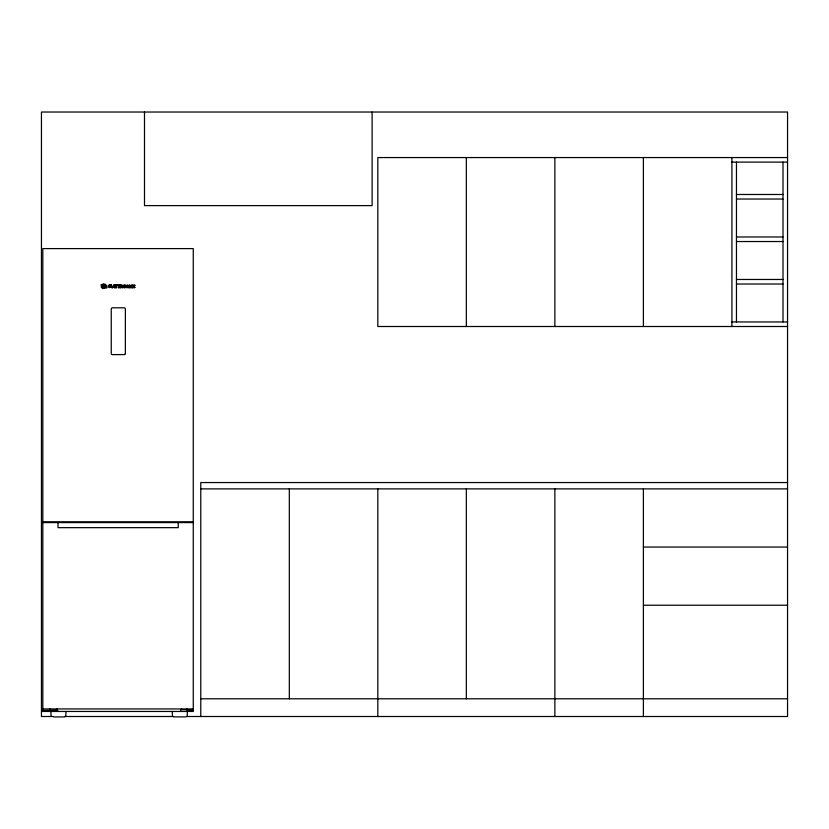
<?xml version="1.0" encoding="UTF-8"?>
<svg xmlns="http://www.w3.org/2000/svg" width="829" height="829" viewBox="0 0 829 829"><rect width="100%" height="100%" fill="white"/><g stroke="black" fill="none" stroke-linecap="round" stroke-linejoin="round"><path stroke-width="1.24" d="M65.812 715.955L66.009 711.458M187.178 715.955L187.375 711.458M49.823 711.458L49.895 710.194M193.261 710.225L187.095 710.37L186.939 708.94M134.94 287.3C132.733 290.109 132.92 282.575 134.93 285.383M134.889 285.383L133.593 286.388L134.899 287.311M64.652 716.888L53.792 716.971M186.017 716.888L173.613 716.888M787.55 157.562L377.827 157.562L377.827 326.502L787.55 326.502M731.914 162.111L787.55 162.111M736.463 194.483L783.001 194.483M736.463 199.033L783.001 199.033M736.463 236.97L783.001 236.97M736.463 241.529L783.001 241.529M736.463 279.466L783.001 279.466M736.463 284.015L783.001 284.015M110.298 284.782C104.806 285.466 110.692 289.476 110.309 286.616L110.309 285.995L108.858 285.995L110.309 284.782M111.262 284.782L110.651 284.782L110.723 287.248L112.547 287.912L111.397 287.072L111.355 284.844M119.853 284.782L117.635 284.782L118.412 285.404L118.433 287.901C120.423 288.585 117.873 284.679 119.936 285.404L119.956 284.803M731.914 321.953L787.55 321.953M787.55 482.551L200.784 482.551L200.784 716.505M200.784 488.882L787.55 488.882M42.818 521.783L193.261 521.783M42.818 522.591L193.261 522.591M643.387 547.047L787.55 547.047M643.387 605.222L787.55 605.222M200.784 698.795L787.55 698.795M42.818 708.94L193.261 708.94M53.108 716.505L41.45 716.505L41.45 112.029L787.55 112.029L787.55 716.505L186.525 716.505M64.766 716.505L173.572 716.505M193.261 709.8L180.898 709.655L180.618 710.225M172.453 715.955L172.245 711.458M51.087 715.955L50.88 711.458M783.001 162.111L783.001 321.953M736.463 162.111L736.463 321.953M731.914 157.562L731.914 326.502M643.387 157.562L643.387 326.502M643.387 488.882L643.387 716.505M554.87 157.562L554.87 326.502M554.87 488.882L554.87 716.505M466.344 157.562L466.344 326.502M466.344 488.882L466.344 698.795M377.827 488.882L377.827 716.505M372.117 112.029L372.117 205.613L144.495 205.613L144.495 112.029M289.311 488.882L289.311 698.795M192.504 708.94L192.504 709.655M181.375 708.94L181.375 709.655M178.235 522.591L178.235 527.658L57.989 527.658L57.989 522.591M57.989 711.209L57.626 710.194L42.051 710.453L42.372 711.458L193.261 711.458L193.261 248.607L42.818 248.607L42.818 711.458M57.025 708.94L57.025 710.194M50.02 708.94L50.02 710.194M43.015 708.94L43.015 710.194M114.848 287.808L112.692 286.886L113.563 284.938L114.837 284.782L113.418 285.953L114.848 285.995L114.827 286.606L113.386 286.699L114.848 287.808M132.64 285.228L131.231 285.901L132.64 286.585L131.231 286.606L132.63 287.912L131.241 287.694L130.547 285.684L131.676 284.844L132.64 285.228M125.542 286.306C123.22 289.715 123.417 283.01 125.542 286.306M122.495 285.642L122.547 287.912L120.941 286.658L120.899 287.912L120.236 287.912C118.723 286.15 121.645 283.269 122.495 285.642M120.899 285.808L121.78 285.715L120.91 285.694M115.096 284.782L115.884 285.404L115.905 287.901C117.884 288.596 115.335 284.679 117.407 285.404L117.417 284.803L115.096 284.782M122.785 286.212C126.091 291.995 127.013 281.031 122.785 286.212M125.366 353.745L124.619 354.594L112.309 354.605A1.057 1.057 0 0 1 111.252 353.548L111.252 309.113A1.337 1.337 0 0 1 112.381 307.797L124.101 307.797A1.275 1.275 0 0 1 125.376 309.062L125.366 353.745M101.698 286.067L102.371 287.456L105.055 288.181L102.889 288.575L101.335 287.404L101.439 285.29L107.003 287.342L106.703 288.067L101.698 286.067M106.226 286.088L105.936 286.699L100.962 284.772C103.905 285.881 107.397 285.166 102.993 284.461C101.138 283.673 107.034 283.445 106.226 286.088M127.2 287.166L127.086 287.912C124.433 287.238 128.371 282.067 128.329 286.772L129.625 284.824L130.257 287.912L129.593 287.912L129.283 286.015L128.547 287.881L127.365 286.015L127.2 287.166"/></g></svg>
